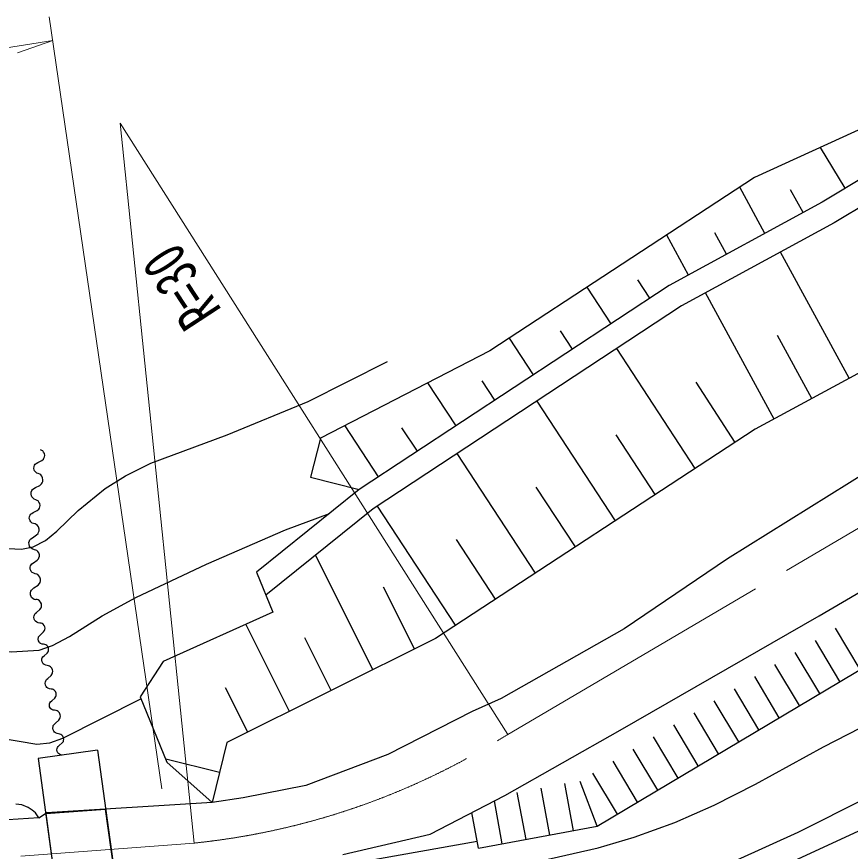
# Model space of a CAD drawing. Units: millimetres, scale not verified. Extents: x 40000 to 680000, y 20000 to 380000.
# Drawn here: x 105550 to 140380, y 266822 to 301702 of the extents above; entities that cross this region are included whole.
import ezdxf
from ezdxf.enums import TextEntityAlignment as Align

# ---------------------------------------------------------------- set-up
doc = ezdxf.new("R2010")
doc.units = ezdxf.units.MM
doc.header["$LTSCALE"] = 1000
doc.linetypes.add('CHAIN', pattern=[18.5, 12, -1.5, 3.5, -1.5])
doc.linetypes.add('DASHED', pattern=[7.5, 6, -1.5])
for name, color, linetype, lineweight in [('M-BGD', 7, 'Continuous', 25), ('M-BMK', 2, 'CHAIN', 13), ('M-BMK-HTXT', 7, 'Continuous', 13), ('M-STR-HTXT', 7, 'Continuous', 13), ('M-STR-STR1', 1, 'Continuous', 25)]:
    doc.layers.add(name, color=color, linetype=linetype, lineweight=lineweight)
doc.styles.add('ＭＳ ゴシック', font='')
doc.styles.get('ＭＳ ゴシック').set_extended_font_data('MS Gothic')

msp = doc.modelspace()

# ---------------------------------------------------------------- linework, layer by layer
at = {"layer": 'M-BGD'}
for p, q in [((143820, 298377), (136372, 294979)), ((144968, 297433), (139207, 293949)), ((145596, 296644), (139705, 293082)), ((140167, 294530), (139134, 296239)), ((136372, 294979), (125325, 287734)), ((136811, 292646), (135760, 294577)), ((138408, 293515), (137887, 294473)), ((139207, 293949), (132817, 290472)), ((139705, 293082), (133332, 289614)), ((135213, 291776), (134724, 292676)), ((133616, 290907), (132708, 292576)), ((140337, 286595), (137469, 291865)), ((132007, 289939), (131507, 290700)), ((132817, 290472), (119860, 281945)), ((130388, 288873), (129385, 290396)), ((137196, 284886), (134328, 290156)), ((133332, 289614), (120450, 281135)), ((128768, 287807), (128266, 288570)), ((127148, 286741), (126142, 288270)), ((138766, 285741), (137332, 288376)), ((133904, 282820), (130627, 287834)), ((142693, 287877), (136410, 284459)), ((125325, 287734), (118248, 284082)), ((123909, 284610), (122733, 286396)), ((125529, 285675), (124997, 286483)), ((135575, 283912), (133935, 286422)), ((130562, 280636), (127292, 285639)), ((120670, 282478), (119268, 284608)), ((122290, 283544), (121645, 284523)), ((136410, 284459), (123042, 275722)), ((139074, 276668), (152651, 284586)), ((118248, 284082), (117819, 282461)), ((132233, 281728), (130596, 284232)), ((106597, 283577), (106539, 283603)), ((106635, 283554), (106597, 283577)), ((106671, 283510), (106635, 283554)), ((106664, 283210), (106688, 283248)), ((106706, 283447), (106671, 283510)), ((106688, 283248), (106713, 283306)), ((106719, 283366), (106706, 283447)), ((106713, 283306), (106719, 283366)), ((127220, 278452), (123957, 283444)), ((106268, 282824), (106275, 282904)), ((106275, 282904), (106300, 282962)), ((106300, 282962), (106324, 283000)), ((106324, 283000), (106367, 283036)), ((106367, 283036), (106431, 283070)), ((106431, 283070), (106599, 283156)), ((106599, 283156), (106664, 283210)), ((106282, 282763), (106268, 282824)), ((106298, 282721), (106282, 282763)), ((106335, 282678), (106298, 282721)), ((106391, 282632), (106335, 282678)), ((106449, 282607), (106391, 282632)), ((106512, 282579), (106449, 282607)), ((106554, 282553), (106512, 282579)), ((106594, 282505), (106554, 282553)), ((141271, 282805), (135251, 279041)), ((106586, 282175), (106612, 282216)), ((106632, 282436), (106594, 282505)), ((106612, 282216), (106640, 282280)), ((106646, 282346), (106632, 282436)), ((106640, 282280), (106646, 282346)), ((117819, 282461), (119860, 281945)), ((106150, 281750), (106158, 281838)), ((106158, 281838), (106186, 281902)), ((106186, 281902), (106212, 281944)), ((106212, 281944), (106259, 281984)), ((106259, 281984), (106329, 282021)), ((106329, 282021), (106514, 282115)), ((106514, 282115), (106586, 282175)), ((119860, 281945), (115568, 278493)), ((128891, 279544), (127258, 282043)), ((106166, 281683), (106150, 281750)), ((106184, 281637), (106166, 281683)), ((106223, 281589), (106184, 281637)), ((106285, 281539), (106223, 281589)), ((106349, 281511), (106285, 281539)), ((106407, 281486), (106349, 281511)), ((106445, 281463), (106407, 281486)), ((106481, 281419), (106445, 281463)), ((106474, 281119), (106497, 281157)), ((106516, 281356), (106481, 281419)), ((106497, 281157), (106523, 281214)), ((106528, 281274), (106516, 281356)), ((106523, 281214), (106528, 281274)), ((120450, 281135), (115959, 277524)), ((123877, 276268), (120622, 281249)), ((106077, 280733), (106085, 280813)), ((106085, 280813), (106110, 280870)), ((106110, 280870), (106133, 280909)), ((106133, 280909), (106177, 280945)), ((106177, 280945), (106240, 280979)), ((106240, 280979), (106409, 281064)), ((106409, 281064), (106474, 281119)), ((106092, 280671), (106077, 280733)), ((106108, 280630), (106092, 280671)), ((106144, 280586), (106108, 280630)), ((106200, 280541), (106144, 280586)), ((106258, 280516), (106200, 280541)), ((106325, 280504), (106258, 280524)), ((106369, 280483), (106325, 280504)), ((106415, 280440), (106369, 280483)), ((106461, 280376), (106415, 280440)), ((106382, 280043), (106446, 280111)), ((106446, 280111), (106467, 280156)), ((106485, 280288), (106461, 280376)), ((106467, 280156), (106487, 280222)), ((106487, 280222), (106485, 280288)), ((106061, 279726), (106081, 279792)), ((106081, 279792), (106102, 279837)), ((106102, 279837), (106145, 279882)), ((106145, 279882), (106210, 279928)), ((106210, 279928), (106382, 280043)), ((125549, 277360), (123919, 279853)), ((106064, 279638), (106061, 279726)), ((106088, 279572), (106064, 279638)), ((106111, 279529), (106088, 279572)), ((106156, 279486), (106111, 279529)), ((106224, 279444), (106156, 279486)), ((106290, 279424), (106224, 279444)), ((106351, 279406), (106290, 279424)), ((106391, 279387), (106351, 279406)), ((106433, 279348), (106391, 279387)), ((106403, 278987), (106461, 279049)), ((106474, 279290), (106433, 279348)), ((106461, 279049), (106480, 279090)), ((106497, 279210), (106474, 279290)), ((106480, 279090), (106498, 279150)), ((106498, 279150), (106497, 279210)), ((120430, 274415), (118037, 279195)), ((135251, 279041), (130926, 276125)), ((106111, 278699), (106130, 278759)), ((106114, 278619), (106111, 278699)), ((106130, 278759), (106149, 278800)), ((106149, 278800), (106187, 278841)), ((106187, 278841), (106246, 278883)), ((106246, 278883), (106403, 278987)), ((106136, 278559), (106114, 278619)), ((106157, 278520), (106136, 278559)), ((106198, 278481), (106157, 278520)), ((106259, 278443), (106198, 278481)), ((106320, 278425), (106259, 278443)), ((106386, 278405), (106320, 278425)), ((106431, 278384), (106386, 278405)), ((106476, 278341), (106431, 278384)), ((106522, 278276), (106476, 278341)), ((115568, 278493), (116246, 276815)), ((106444, 277944), (106508, 278012)), ((106508, 278012), (106528, 278057)), ((106547, 278189), (106522, 278276)), ((106528, 278057), (106549, 278123)), ((106549, 278123), (106547, 278189)), ((106123, 277627), (106143, 277693)), ((106143, 277693), (106164, 277738)), ((106164, 277738), (106206, 277783)), ((106206, 277783), (106271, 277829)), ((106271, 277829), (106444, 277944)), ((122171, 275286), (120881, 277865)), ((106125, 277539), (106123, 277627)), ((106149, 277473), (106125, 277539)), ((106173, 277430), (106149, 277473)), ((106218, 277387), (106173, 277430)), ((106285, 277345), (106218, 277387)), ((106352, 277325), (106285, 277345)), ((106410, 277340), (106348, 277349)), ((106453, 277327), (106410, 277340)), ((106499, 277294), (106453, 277327)), ((106549, 277241), (106499, 277294)), ((106520, 276932), (106569, 277002)), ((106582, 277166), (106549, 277241)), ((106569, 277002), (106582, 277044)), ((106592, 277107), (106582, 277166)), ((106582, 277044), (106592, 277107)), ((106271, 276606), (106281, 276669)), ((106284, 276527), (106271, 276606)), ((106281, 276669), (106294, 276711)), ((106294, 276711), (106326, 276757)), ((106326, 276757), (106379, 276807)), ((106379, 276807), (106520, 276932)), ((116246, 276815), (111673, 274751)), ((130763, 271887), (139074, 276668)), ((106314, 276471), (106284, 276527)), ((106341, 276435), (106314, 276471)), ((106387, 276403), (106341, 276435)), ((106453, 276373), (106387, 276403)), ((106515, 276363), (106453, 276373)), ((106571, 276355), (106515, 276363)), ((106610, 276343), (106571, 276355)), ((106651, 276314), (106610, 276343)), ((106696, 276266), (106651, 276314)), ((106726, 276198), (106696, 276266)), ((116946, 272672), (115126, 276310)), ((106543, 275875), (106670, 275988)), ((106670, 275988), (106714, 276050)), ((106714, 276050), (106726, 276089)), ((106735, 276145), (106726, 276198)), ((106726, 276089), (106735, 276145)), ((130926, 276125), (125795, 273211)), ((140790, 274424), (139765, 276141)), ((106446, 275695), (106455, 275751)), ((106458, 275624), (106446, 275695)), ((106455, 275751), (106466, 275789)), ((106485, 275573), (106458, 275624)), ((106466, 275789), (106496, 275831)), ((106509, 275541), (106485, 275573)), ((106496, 275831), (106543, 275875)), ((123042, 275722), (114334, 271364)), ((118688, 273543), (117586, 275745)), ((139945, 273919), (138920, 275637)), ((106550, 275511), (106509, 275541)), ((106609, 275485), (106550, 275511)), ((106666, 275476), (106609, 275485)), ((106722, 275467), (106666, 275476)), ((106760, 275456), (106722, 275467)), ((106802, 275426), (106760, 275456)), ((106846, 275379), (106802, 275426)), ((106876, 275311), (106846, 275379)), ((106865, 275163), (106877, 275202)), ((106885, 275258), (106876, 275311)), ((106877, 275202), (106885, 275258)), ((106597, 274807), (106605, 274863)), ((106605, 274863), (106617, 274902)), ((106617, 274902), (106646, 274943)), ((106646, 274943), (106694, 274988)), ((106694, 274988), (106821, 275101)), ((106821, 275101), (106865, 275163)), ((129802, 267867), (141635, 274928)), ((139100, 273415), (138075, 275132)), ((106609, 274736), (106597, 274807)), ((106635, 274686), (106609, 274736)), ((106659, 274654), (106635, 274686)), ((106701, 274624), (106659, 274654)), ((106760, 274598), (106701, 274624)), ((106816, 274589), (106760, 274598)), ((106879, 274579), (106816, 274589)), ((106921, 274566), (106879, 274579)), ((106968, 274533), (106921, 274566)), ((107017, 274481), (106968, 274533)), ((111673, 274751), (110702, 273284)), ((138254, 272911), (137230, 274628)), ((106847, 274046), (106988, 274172)), ((106988, 274172), (107037, 274241)), ((107050, 274405), (107017, 274481)), ((107037, 274241), (107051, 274284)), ((107060, 274346), (107050, 274405)), ((107051, 274284), (107060, 274346)), ((106739, 273846), (106749, 273908)), ((106753, 273767), (106739, 273846)), ((106749, 273908), (106762, 273951)), ((106762, 273951), (106795, 273997)), ((106795, 273997), (106847, 274046)), ((137409, 272406), (136384, 274124)), ((106783, 273711), (106753, 273767)), ((106809, 273675), (106783, 273711)), ((106855, 273642), (106809, 273675)), ((106921, 273613), (106855, 273642)), ((106983, 273603), (106921, 273613)), ((107040, 273594), (106983, 273603)), ((107078, 273583), (107040, 273594)), ((107120, 273553), (107078, 273583)), ((107164, 273506), (107120, 273553)), ((107194, 273438), (107164, 273506)), ((115205, 271800), (114277, 273654)), ((136564, 271902), (135539, 273619)), ((106964, 273070), (107012, 273115)), ((107012, 273115), (107138, 273228)), ((107138, 273228), (107183, 273290)), ((107183, 273290), (107194, 273328)), ((107203, 273385), (107194, 273438)), ((107194, 273328), (107203, 273385)), ((110702, 273284), (111828, 270541)), ((125795, 273211), (124581, 272665)), ((135719, 271397), (134694, 273115)), ((106914, 272934), (106923, 272990)), ((106927, 272863), (106914, 272934)), ((106923, 272990), (106935, 273029)), ((106953, 272813), (106927, 272863)), ((106935, 273029), (106964, 273070)), ((106977, 272780), (106953, 272813)), ((107019, 272751), (106977, 272780)), ((107078, 272724), (107019, 272751)), ((107134, 272716), (107078, 272724)), ((107197, 272706), (107134, 272716)), ((107239, 272693), (107197, 272706)), ((107285, 272660), (107239, 272693)), ((107335, 272608), (107285, 272660)), ((107368, 272532), (107335, 272608)), ((107355, 272368), (107368, 272411)), ((107378, 272473), (107368, 272532)), ((107368, 272411), (107378, 272473)), ((124581, 272665), (121060, 270874)), ((134874, 270893), (133849, 272610)), ((107067, 272035), (107080, 272078)), ((107080, 272078), (107113, 272124)), ((107113, 272124), (107165, 272173)), ((107165, 272173), (107306, 272299)), ((107306, 272299), (107355, 272368)), ((134028, 270389), (133003, 272106)), ((107057, 271972), (107067, 272035)), ((107071, 271894), (107057, 271972)), ((107101, 271838), (107071, 271894)), ((107127, 271802), (107101, 271838)), ((107173, 271769), (107127, 271802)), ((107239, 271740), (107173, 271769)), ((107301, 271730), (107239, 271740)), ((107358, 271721), (107301, 271730)), ((107396, 271709), (107358, 271721)), ((125944, 269156), (130763, 271887)), ((107438, 271680), (107396, 271709)), ((107482, 271633), (107438, 271680)), ((107456, 271354), (107501, 271417)), ((107512, 271565), (107482, 271633)), ((107501, 271417), (107512, 271455)), ((107521, 271512), (107512, 271565)), ((107512, 271455), (107521, 271512)), ((114334, 271364), (113715, 268862)), ((133183, 269884), (132158, 271602)), ((107232, 271061), (107241, 271117)), ((107244, 270990), (107232, 271061)), ((107241, 271117), (107253, 271156)), ((107253, 271156), (107282, 271197)), ((107282, 271197), (107329, 271242)), ((107329, 271242), (107456, 271354)), ((132338, 269380), (131313, 271097)), ((107271, 270940), (107244, 270990)), ((107295, 270907), (107271, 270940)), ((107336, 270878), (107295, 270907)), ((107396, 270851), (107336, 270878)), ((107452, 270843), (107396, 270851)), ((114025, 270113), (111775, 270670)), ((121060, 270874), (117629, 269569)), ((113715, 268862), (111828, 270541)), ((131493, 268875), (130468, 270593)), ((130647, 268371), (129622, 270088)), ((128811, 267683), (128448, 269650)), ((129802, 267867), (129097, 269738)), ((117629, 269569), (115018, 269053)), ((126830, 267317), (126466, 269283)), ((127821, 267500), (127457, 269467)), ((115018, 269053), (113715, 268862)), ((122824, 267544), (125944, 269156)), ((125840, 267133), (125507, 268930)), ((105764, 268766), (105510, 268790)), ((106025, 268658), (105764, 268766)), ((106201, 268544), (106025, 268658)), ((113715, 268862), (106796, 268429)), ((106476, 268227), (79845, 266337)), ((106336, 268427), (106201, 268544)), ((106476, 268227), (106336, 268427)), ((106476, 268227), (106796, 268429)), ((124849, 266950), (124572, 268447)), ((119181, 266695), (122824, 267544)), ((124849, 266950), (129802, 267867))]:
    msp.add_line(p, q, dxfattribs=at)
for points in [[(105195, 279475), (105745, 279443), (106241, 279545), (106755, 279814), (107230, 280197), (108119, 281068), (109241, 281984), (110091, 282516), (111155, 283050), (114338, 284233), (117729, 285615), (121043, 287293)], [(68311, 271285), (69507, 271364), (70834, 271559), (74508, 272539), (78139, 273390), (82000, 273945), (85973, 274411), (88820, 274664), (92016, 274836), (94180, 274735), (96269, 274769), (98251, 275065), (100223, 275250), (102215, 275275), (104430, 275196), (105314, 275155), (106488, 275231), (107044, 275417), (107750, 275794), (109116, 276665), (110525, 277431), (113479, 278824), (116784, 280260), (118614, 280943)], [(117046, 250783), (117378, 252143), (117783, 253337), (118214, 254248), (118742, 255103), (119240, 255739), (120083, 256587), (121023, 257339), (122195, 258132), (124821, 259691), (127612, 261226), (131627, 263338), (135668, 265341), (144506, 269424), (146724, 270355), (149350, 271334), (151256, 271941), (153349, 272496), (160500, 274208)], [(68442, 269373), (70027, 269600), (71509, 269919), (73248, 270402), (75126, 270801), (77633, 270951), (80434, 271009), (90079, 270998), (92997, 271070), (95991, 271262), (98731, 271708), (101607, 272055), (102407, 272058), (103412, 271943), (104823, 271569), (106395, 271294), (106929, 271356), (107484, 271550), (110741, 273188)], [(127455, 266421), (129839, 266968), (131351, 267416), (133045, 268031), (134696, 268752), (136417, 269622), (139263, 271193), (142357, 272775)], [(135650, 266464), (138198, 267626), (146794, 271937)], [(103346, 262923), (104745, 262991), (106206, 262957), (107047, 262900), (108225, 262683), (108578, 262562), (108757, 262623), (109299, 263159), (109962, 263619), (111410, 264346), (113070, 265022), (114422, 265380), (115996, 265683), (124794, 267247)]]:
    msp.add_lwpolyline(points, dxfattribs=at)
at = {"layer": 'M-BMK'}
for p, q in [((126070, 271710), (161844, 292741)), ((68824, 263829), (112960, 267165))]:
    msp.add_line(p, q, dxfattribs=at)
msp.add_arc((109872, 297258), 30250, 275.8587, 302.3758, dxfattribs=at)
at = {"layer": 'M-BMK-HTXT'}
for p, q in [((112960, 267165), (109872, 297258)), ((109872, 297258), (126070, 271710))]:
    msp.add_line(p, q, dxfattribs=at)
at = {"layer": 'M-STR-HTXT'}
for p, q in [((106913, 301702), (111615, 269430)), ((74164, 295519), (107057, 300712)), ((107057, 300712), (105589, 300190))]:
    msp.add_line(p, q, dxfattribs=at)
at = {"layer": 'M-STR-STR1'}
for p, q in [((108919, 271046), (106443, 270703)), ((106761, 268407), (109261, 268583)), ((109684, 265532), (109261, 268583)), ((106761, 268407), (107193, 265295))]:
    msp.add_line(p, q, dxfattribs=at)
at = {"layer": 'M-STR-STR1', "linetype": 'DASHED'}
for p, q in [((108919, 271046), (109739, 265134)), ((106443, 270703), (107263, 264791))]:
    msp.add_line(p, q, dxfattribs=at)

# ---------------------------------------------------------------- texts
at = {"layer": 'M-BMK-HTXT', "style": 'ＭＳ ゴシック', "width": 0.7}
msp.add_text('R=30', height=1833, rotation=123.194, dxfattribs=at).set_placement((114600, 289738), align=Align.BOTTOM_LEFT)

doc.saveas('drawing.dxf')
